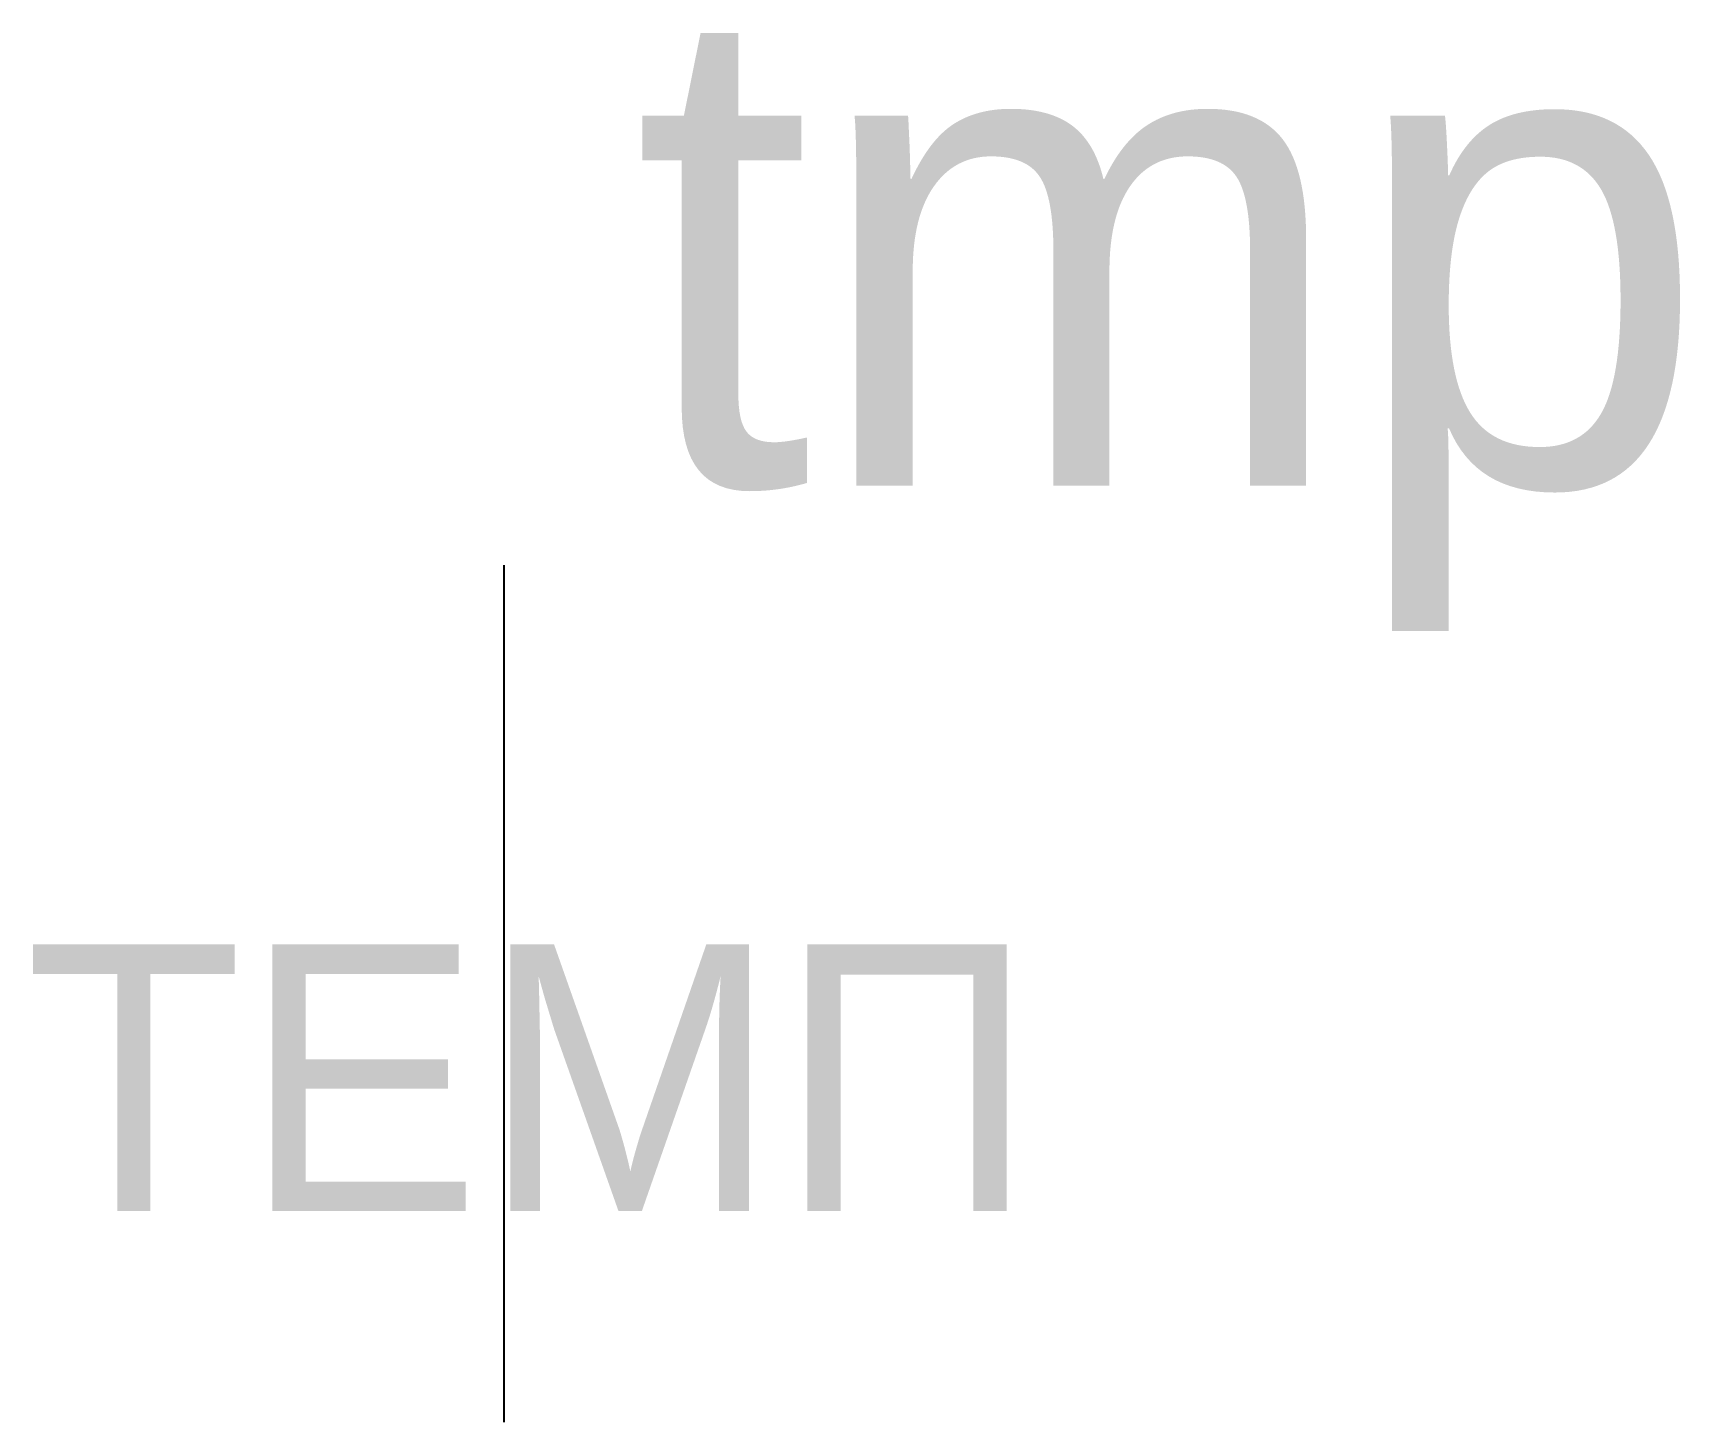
# Model space of a CAD drawing. Header units: millimetres. Extents: x 12 to 536, y 34 to 477.
import ezdxf

# ---------------------------------------------------------------- set-up
doc = ezdxf.new("R2010")
doc.units = ezdxf.units.MM

msp = doc.modelspace()

# ---------------------------------------------------------------- linework, layer by layer
msp.add_line((161.55, 307.29), (161.55, 34.31))

# ---------------------------------------------------------------- texts
for s, height, p in [('tmp', 153.494, (202.52, 332.6)), ('ТЕМП', 84.989, (9.02, 101.52))]:
    msp.add_text(s, height=height).set_placement(p)

doc.saveas('drawing.dxf')
